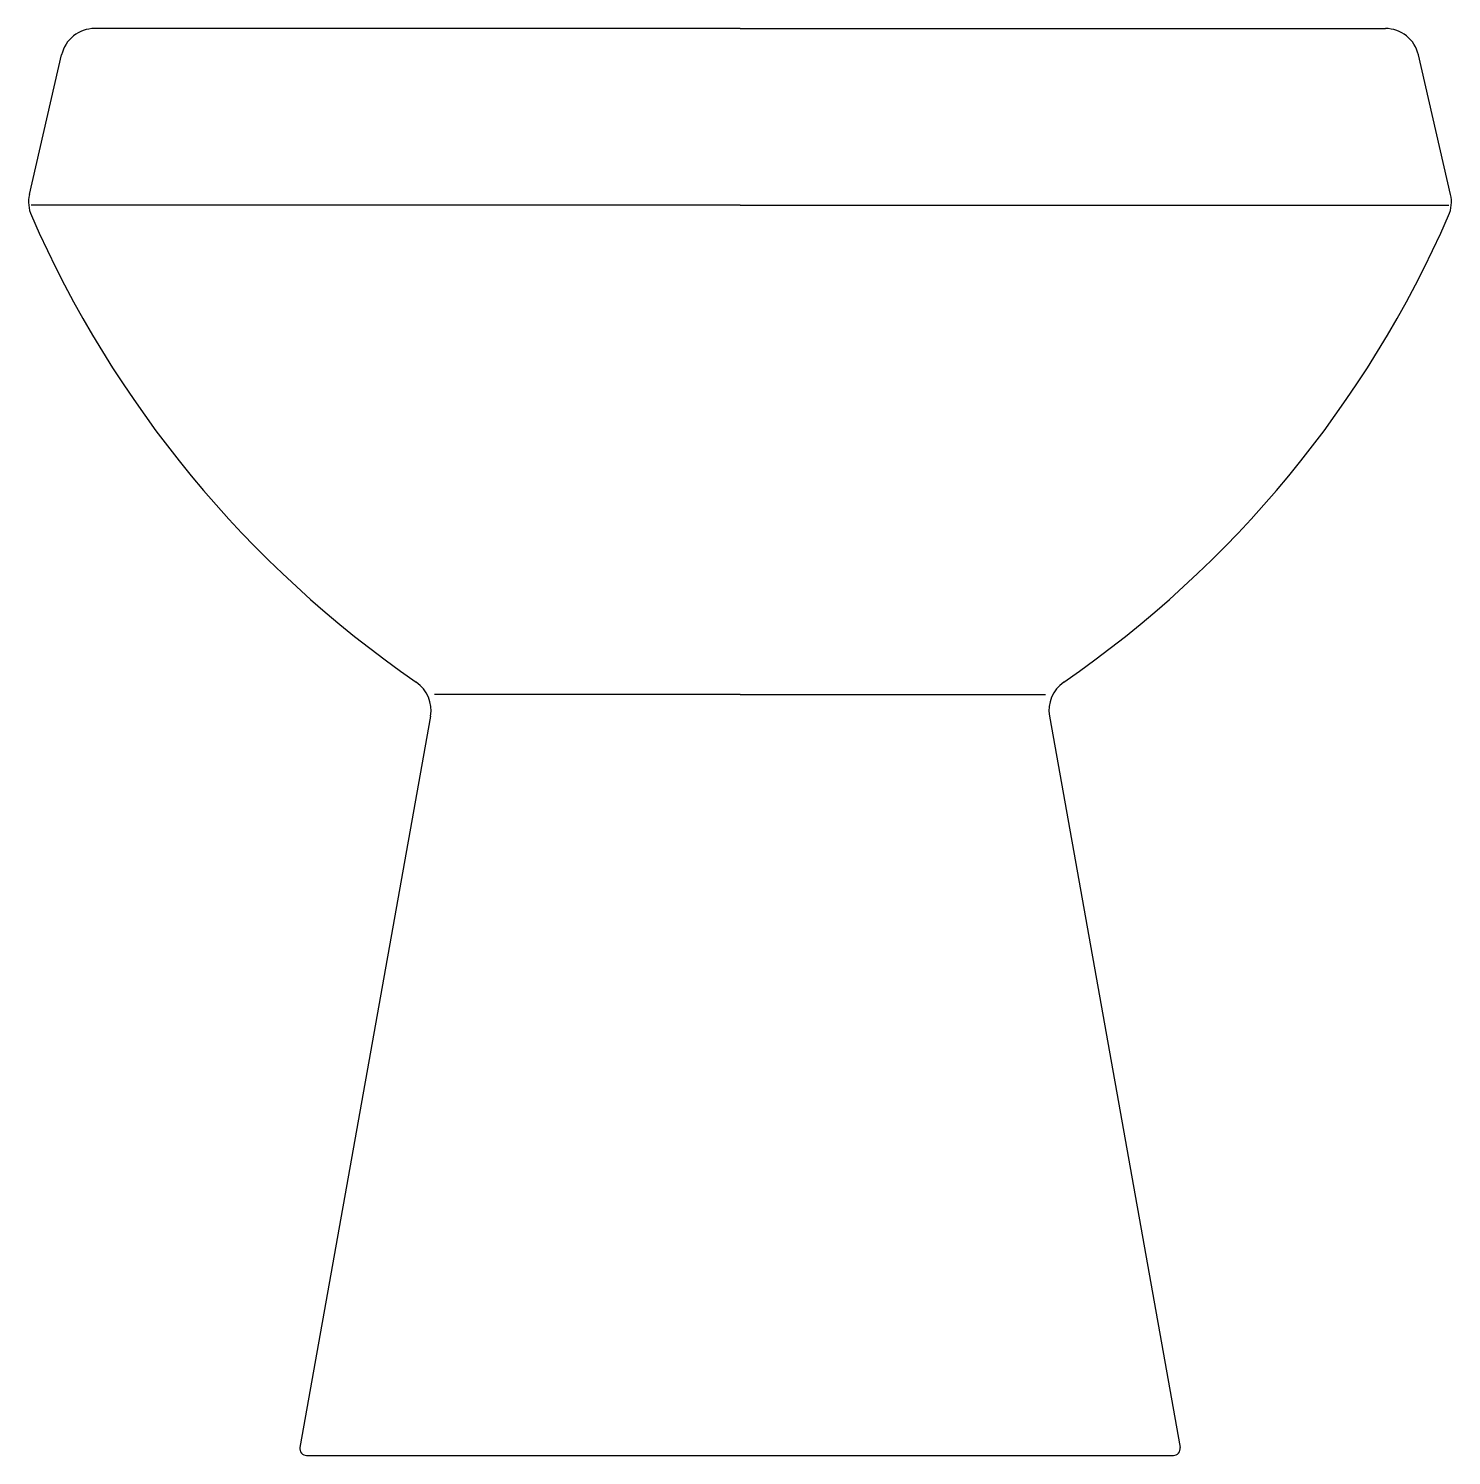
# Model space of a CAD drawing. Extents: x 238.493 to 238.912, y 110.476 to 110.896.
import ezdxf

# ---------------------------------------------------------------- set-up
doc = ezdxf.new("R2010")
doc.units = 0
doc.header["$MEASUREMENT"] = 0
doc.layers.add('01', color=1, linetype='CONTINUOUS')

msp = doc.modelspace()

# ---------------------------------------------------------------- linework, layer by layer
at = {"layer": '01'}
for p, q in [((238.7028075063598, 110.8959707873031), (238.512767011465, 110.8959707873031)), ((238.7028075063598, 110.8959707873031), (238.8928480012546, 110.8959707873031)), ((238.4935457202553, 110.8471683429814), (238.5030233108172, 110.8882202978466)), ((238.9120692924643, 110.8471683429814), (238.9025917019025, 110.8882202978466)), ((238.7028075063598, 110.8439707873031), (238.4940995956706, 110.8439707873031)), ((238.7028075063598, 110.8439707873031), (238.911515417049, 110.8439707873031)), ((238.7028075063598, 110.6999707873031), (238.6128075063598, 110.6999707873031)), ((238.7028075063598, 110.6999707873031), (238.7928075063598, 110.6999707873031)), ((238.6116632521643, 110.6935629638082), (238.5732274315879, 110.4783223685801)), ((238.7939517605554, 110.6935629638082), (238.8323875811318, 110.4783223685801)), ((238.5751962867389, 110.4759707873032), (238.8304187259808, 110.4759707873032))]:
    msp.add_line(p, q, dxfattribs=at)
for centre, radius, start, end in [((238.512767011465, 110.8859707873032), 0.01, 90, 167), ((238.8928480012546, 110.8859707873032), 0.01, 13.00000000000001, 90), ((238.5032894209031, 110.844918832438), 0.01, 167.0000000000001, 203.632324136871), ((238.9023255918165, 110.844918832438), 0.01, 336.3676758631281, 12.99999999999996), ((238.791872488266, 110.9711916055582), 0.325, 203.6323241369012, 235.43617569274), ((238.6137425244537, 110.9711916055582), 0.325, 304.56382430726, 336.3676758630978), ((238.6018189764092, 110.6953208701931), 0.01, 349.8753283446022, 55.43617569273948), ((238.8037960363104, 110.6953208701931), 0.01, 124.5638243072605, 190.1246716553977), ((238.5751962867389, 110.4779707873031), 0.002, 169.8753283446022, 270), ((238.8304187259808, 110.4779707873031), 0.002, 270, 10.12467165539782)]:
    msp.add_arc(centre, radius, start, end, dxfattribs=at)

doc.saveas('drawing.dxf')
